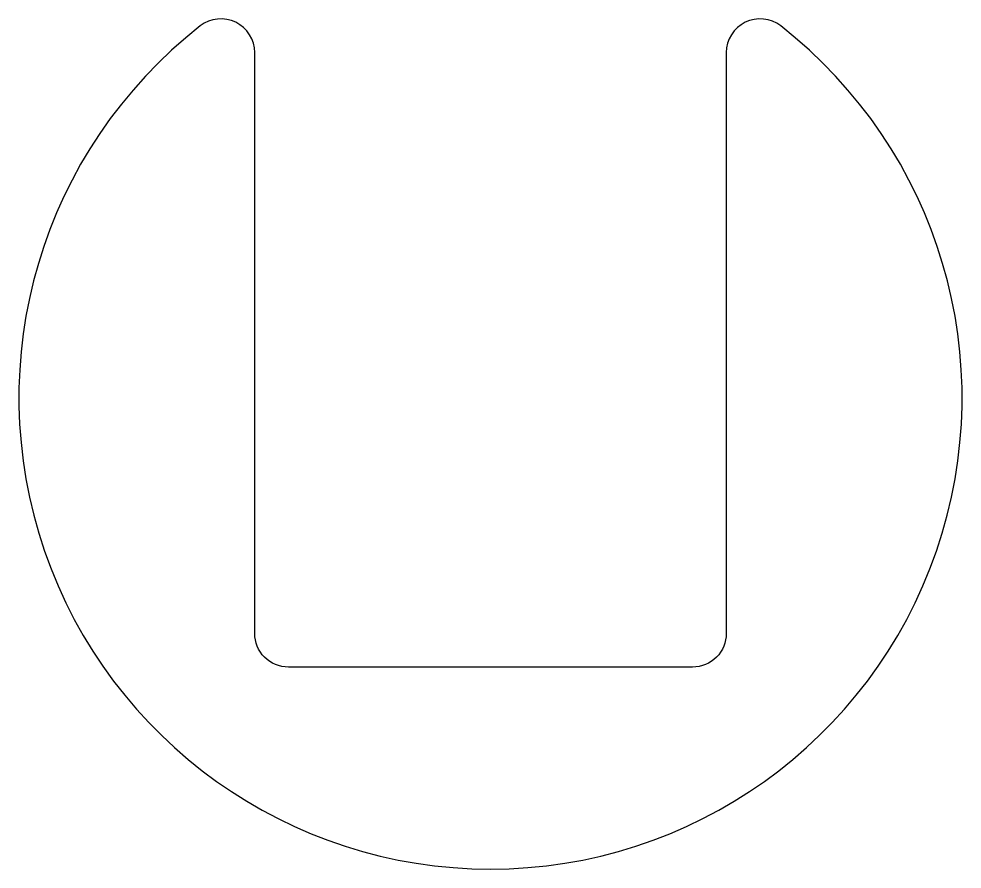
# Model space of a CAD drawing. Header units: millimetres. Extents: x -14 to 14, y -14 to 11.2.
import ezdxf

# ---------------------------------------------------------------- set-up
doc = ezdxf.new("R2010")
doc.units = ezdxf.units.MM

msp = doc.modelspace()

# ---------------------------------------------------------------- linework, layer by layer
msp.add_lwpolyline([(8.615, 11.035, 0.624747), (7, 10.247), (7, -7, -0.414214), (6, -8), (-6, -8, -0.414214), (-7, -7), (-7, 10.247, 0.624747), (-8.615, 11.035, 2.905869)], format="xyb", close=True)

doc.saveas('drawing.dxf')
